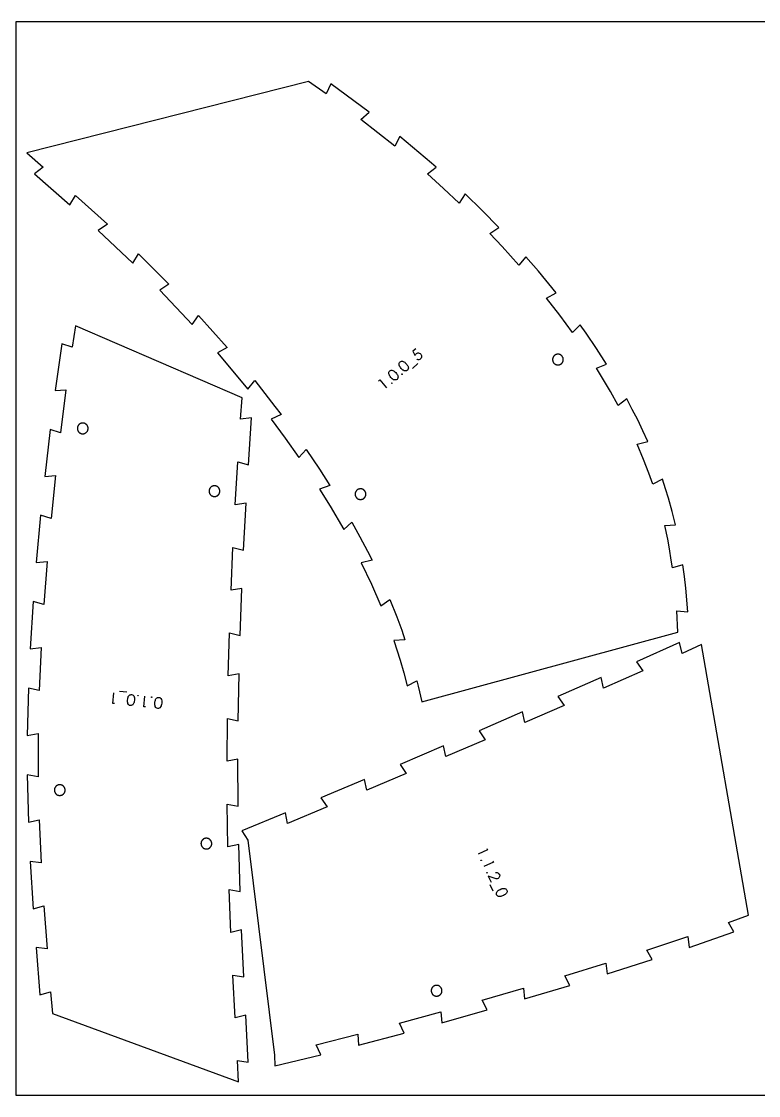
# Model space of a CAD drawing. Header units: millimetres. Extents: x 0 to 7990, y -6000 to -5000.
# Drawn here: x 2805 to 3491, y -6000 to -5000 of the extents above; entities that cross this region are included whole.
import ezdxf

# ---------------------------------------------------------------- set-up
doc = ezdxf.new("R2010")
doc.units = ezdxf.units.MM
doc.header["$MEASUREMENT"] = 0
for name, color, linetype, true_color in [('Default', 18, 'Continuous', 0x000000), ('nest$l_engrave_text', 5, 'Continuous', 0x0000ff), ('nest$l_inner_cut', 3, 'Continuous', 0x00ff00), ('nest$l_outer_cut', 1, 'Continuous', 0xff0000)]:
    doc.layers.add(name, color=color, linetype=linetype, true_color=true_color)

msp = doc.modelspace()

# ---------------------------------------------------------------- linework, layer by layer
at = {"layer": 'Default'}
msp.add_lwpolyline([(2800, -6000), (2800, -5000), (3500, -5000), (3500, -6000)], close=True, dxfattribs=at)
at = {"layer": 'nest$l_engrave_text'}
for points in [[(3171.8, -5304.7), (3169, -5307.1), (3171.1, -5310.8), (3171.5, -5310.3), (3172, -5309.6), (3172.7, -5309.1), (3173.2, -5308.8), (3173.9, -5308.6), (3174.5, -5308.6), (3175.2, -5308.7), (3176, -5309.1), (3176.5, -5309.6), (3176.9, -5310.3), (3177.2, -5311.1), (3177.3, -5311.9), (3177.2, -5312.7), (3176.9, -5313.4), (3176.3, -5314.2), (3175.7, -5314.6), (3174.8, -5314.9), (3174, -5314.9), (3173.4, -5314.7), (3173.1, -5314.6), (3173, -5314.5)], [(3168.8, -5323), (3173.9, -5318.5)], [(3137.3, -5334.8), (3138.4, -5333.8), (3144.8, -5341.2)], [(2891.4, -5635.1), (2890, -5634.9), (2891, -5625.2)], [(2902.9, -5624.4), (2896.2, -5623.7)], [(2920.3, -5638.1), (2918.9, -5638), (2919.9, -5628.2)], [(3238.1, -5769.9), (3238.7, -5771.2), (3229.8, -5775.3)], [(3243.5, -5781.5), (3244.1, -5782.8), (3235.2, -5786.9)], [(3246, -5792.5), (3246.5, -5792.5), (3247.2, -5792.4), (3247.7, -5792.5), (3248.3, -5792.7), (3249, -5793.2), (3249.7, -5794), (3249.9, -5794.5), (3250, -5795), (3250, -5795.6), (3249.8, -5796.2), (3249.3, -5797.2), (3248.9, -5797.6), (3248.5, -5797.9), (3247.5, -5798.1), (3247.2, -5798.2), (3247.1, -5798.2), (3246.6, -5798.1), (3239.4, -5795.9), (3241.9, -5801.2)], [(3240.7, -5803.4), (3243.6, -5809.5)]]:
    msp.add_lwpolyline(points, dxfattribs=at)
for points in [[(3162.6, -5325.4), (3161.9, -5325.4), (3161, -5325.2), (3160.1, -5324.7), (3160, -5324.6), (3159.8, -5324.5), (3159.6, -5324.2), (3159.2, -5324), (3158.4, -5323.1), (3157.6, -5322.1), (3157.3, -5321.7), (3157.1, -5321.4), (3157, -5321.1), (3156.9, -5321), (3156.5, -5319.9), (3156.4, -5319.4), (3156.4, -5319), (3156.5, -5318.2), (3156.8, -5317.6), (3157.3, -5317), (3157.9, -5316.6), (3158.7, -5316.3), (3159.4, -5316.3), (3160.2, -5316.5), (3160.8, -5316.8), (3161.6, -5317.3), (3162.1, -5317.8), (3162.9, -5318.6), (3163.5, -5319.3), (3164, -5320), (3164.5, -5320.7), (3164.7, -5321.2), (3164.9, -5321.9), (3165, -5322.6), (3164.9, -5323.3), (3164.8, -5323.8), (3164.5, -5324.4), (3164.1, -5324.8), (3163.4, -5325.2)], [(3153, -5333.8), (3152.2, -5333.8), (3151.3, -5333.5), (3150.4, -5333), (3150.3, -5333), (3150.2, -5332.8), (3149.9, -5332.6), (3149.6, -5332.3), (3148.7, -5331.4), (3148, -5330.5), (3147.7, -5330), (3147.5, -5329.7), (3147.4, -5329.5), (3147.3, -5329.4), (3146.9, -5328.2), (3146.8, -5327.7), (3146.8, -5327.4), (3146.9, -5326.6), (3147.2, -5325.9), (3147.6, -5325.4), (3148.3, -5324.9), (3149.1, -5324.7), (3149.7, -5324.7), (3150.6, -5324.9), (3151.2, -5325.2), (3151.9, -5325.7), (3152.5, -5326.2), (3153.2, -5326.9), (3153.9, -5327.7), (3154.4, -5328.3), (3154.8, -5329.1), (3155.1, -5329.6), (3155.3, -5330.3), (3155.4, -5331), (3155.3, -5331.7), (3155.2, -5332.2), (3154.9, -5332.8), (3154.5, -5333.2), (3153.8, -5333.6)], [(3159, -5328.2), (3159.2, -5328.2), (3159.3, -5328.3), (3159.4, -5328.4), (3159.3, -5328.6), (3159.2, -5328.6), (3159, -5328.6), (3158.9, -5328.4)], [(3149.4, -5336.6), (3149.5, -5336.5), (3149.7, -5336.6), (3149.8, -5336.8), (3149.7, -5337), (3149.5, -5337), (3149.4, -5336.9), (3149.3, -5336.8)], [(2908.9, -5627.3), (2909.4, -5627.9), (2909.9, -5628.7), (2910.1, -5629.7), (2910.1, -5629.8), (2910.1, -5630), (2910.1, -5630.3), (2910.1, -5630.8), (2910.1, -5632), (2909.9, -5633.2), (2909.8, -5633.7), (2909.7, -5634.1), (2909.6, -5634.3), (2909.6, -5634.4), (2909.3, -5635), (2909, -5635.5), (2908.7, -5635.9), (2908.5, -5636.2), (2907.8, -5636.7), (2907.1, -5636.9), (2906.4, -5636.9), (2905.6, -5636.8), (2904.9, -5636.4), (2904.5, -5635.9), (2904.1, -5635.1), (2903.9, -5634.5), (2903.7, -5633.6), (2903.7, -5632.8), (2903.7, -5631.8), (2903.8, -5630.8), (2904, -5630), (2904.2, -5629.2), (2904.4, -5628.6), (2904.8, -5628), (2905.3, -5627.5), (2905.8, -5627), (2906.3, -5626.8), (2906.9, -5626.6), (2907.5, -5626.6), (2908.2, -5626.8)], [(2913.4, -5628), (2913.3, -5627.9), (2913.2, -5627.8), (2913.3, -5627.6), (2913.5, -5627.5), (2913.6, -5627.6), (2913.7, -5627.8), (2913.6, -5628)], [(2926.1, -5629.3), (2926, -5629.3), (2925.9, -5629.1), (2926, -5628.9), (2926.2, -5628.9), (2926.3, -5629), (2926.4, -5629.1), (2926.3, -5629.3)], [(2934.3, -5630), (2934.8, -5630.5), (2935.3, -5631.3), (2935.5, -5632.4), (2935.5, -5632.5), (2935.5, -5632.7), (2935.5, -5633), (2935.5, -5633.4), (2935.5, -5634.7), (2935.3, -5635.9), (2935.2, -5636.4), (2935.1, -5636.7), (2935, -5637), (2935, -5637.1), (2934.4, -5638.2), (2934.1, -5638.6), (2933.9, -5638.9), (2933.2, -5639.4), (2932.5, -5639.6), (2931.8, -5639.6), (2931, -5639.4), (2930.3, -5639.1), (2929.9, -5638.6), (2929.4, -5637.8), (2929.3, -5637.2), (2929.1, -5636.3), (2929.1, -5635.5), (2929.1, -5634.5), (2929.2, -5633.5), (2929.4, -5632.7), (2929.6, -5631.8), (2929.8, -5631.3), (2930.1, -5630.7), (2930.7, -5630.1), (2931.2, -5629.7), (2931.7, -5629.5), (2932.3, -5629.3), (2932.8, -5629.3), (2933.6, -5629.5)], [(3232.9, -5781), (3233, -5781.2), (3232.8, -5781.3), (3232.7, -5781.3), (3232.5, -5781.2), (3232.5, -5781), (3232.7, -5780.9), (3232.8, -5780.8)], [(3238.3, -5792.5), (3238.4, -5792.7), (3238.2, -5792.8), (3238.1, -5792.9), (3237.9, -5792.7), (3237.9, -5792.6), (3238.1, -5792.4), (3238.2, -5792.4)], [(3246.9, -5811.5), (3247.2, -5810.8), (3247.6, -5810), (3248.4, -5809.3), (3248.5, -5809.2), (3248.6, -5809.1), (3248.9, -5808.9), (3249.3, -5808.7), (3250.4, -5808.1), (3251.5, -5807.6), (3252, -5807.5), (3252.4, -5807.4), (3252.6, -5807.3), (3252.7, -5807.3), (3254, -5807.2), (3254.5, -5807.3), (3254.8, -5807.3), (3255.6, -5807.7), (3256.1, -5808.1), (3256.5, -5808.7), (3256.8, -5809.5), (3256.8, -5810.3), (3256.6, -5810.9), (3256.2, -5811.7), (3255.7, -5812.2), (3255, -5812.8), (3254.4, -5813.2), (3253.5, -5813.7), (3252.6, -5814.1), (3251.8, -5814.4), (3251, -5814.6), (3250.4, -5814.7), (3249.7, -5814.8), (3249, -5814.6), (3248.3, -5814.4), (3247.9, -5814.1), (3247.4, -5813.6), (3247.1, -5813.1), (3246.9, -5812.4)]]:
    msp.add_lwpolyline(points, close=True, dxfattribs=at)
at = {"layer": 'nest$l_inner_cut'}
for points in [[(3308, -5311.5), (3307.8, -5311.4), (3307.7, -5311.3), (3307.6, -5311.1), (3307.5, -5311), (3307.3, -5310.9), (3307.2, -5310.8), (3307.1, -5310.7), (3306.9, -5310.6), (3306.8, -5310.5), (3306.6, -5310.4), (3306.5, -5310.3), (3306.3, -5310.3), (3306.1, -5310.2), (3306, -5310.1), (3305.8, -5310.1), (3305.7, -5310), (3305.5, -5310), (3305.3, -5309.9), (3305.1, -5309.9), (3305, -5309.9), (3304.8, -5309.8), (3304.6, -5309.8), (3304.5, -5309.8), (3304.3, -5309.8), (3304.1, -5309.8), (3303.9, -5309.8), (3303.8, -5309.8), (3303.6, -5309.8), (3303.4, -5309.8), (3303.3, -5309.9), (3303.1, -5309.9), (3302.9, -5310), (3302.7, -5310), (3302.6, -5310.1), (3302.4, -5310.1), (3302.3, -5310.2), (3302.1, -5310.2), (3301.9, -5310.3), (3301.8, -5310.4), (3301.6, -5310.5), (3301.5, -5310.6), (3301.3, -5310.7), (3301.2, -5310.8), (3301.1, -5310.9), (3300.9, -5311), (3300.8, -5311.1), (3300.7, -5311.2), (3300.6, -5311.3), (3300.4, -5311.5), (3300.3, -5311.6), (3300.2, -5311.7), (3300.1, -5311.9), (3300, -5312), (3299.9, -5312.2), (3299.8, -5312.3), (3299.7, -5312.5), (3299.7, -5312.6), (3299.6, -5312.8), (3299.5, -5312.9), (3299.5, -5313.1), (3299.4, -5313.3), (3299.4, -5313.4), (3299.3, -5313.6), (3299.3, -5313.8), (3299.2, -5313.9), (3299.2, -5314.1), (3299.2, -5314.3), (3299.2, -5314.5), (3299.2, -5314.6), (3299.2, -5314.8), (3299.2, -5315), (3299.2, -5315.2), (3299.2, -5315.3), (3299.2, -5315.5), (3299.3, -5315.7), (3299.3, -5315.8), (3299.3, -5316), (3299.4, -5316.2), (3299.4, -5316.3), (3299.5, -5316.5), (3299.5, -5316.7), (3299.6, -5316.8), (3299.7, -5317), (3299.8, -5317.1), (3299.8, -5317.3), (3299.9, -5317.4), (3300, -5317.6), (3300.1, -5317.7), (3300.2, -5317.9), (3300.3, -5318), (3300.5, -5318.1), (3300.6, -5318.3), (3300.7, -5318.4), (3300.8, -5318.5), (3301, -5318.6), (3301.1, -5318.7), (3301.2, -5318.8), (3301.4, -5318.9), (3301.5, -5319), (3301.7, -5319.1), (3301.8, -5319.2), (3302, -5319.3), (3302.1, -5319.4), (3302.3, -5319.4), (3302.5, -5319.5), (3302.6, -5319.5), (3302.8, -5319.6), (3303, -5319.6), (3303.1, -5319.7), (3303.3, -5319.7), (3303.5, -5319.7), (3303.6, -5319.8), (3303.8, -5319.8), (3304, -5319.8), (3304.2, -5319.8), (3304.3, -5319.8), (3304.5, -5319.8), (3304.7, -5319.8), (3304.8, -5319.7), (3305, -5319.7), (3305.2, -5319.7), (3305.4, -5319.6), (3305.5, -5319.6), (3305.7, -5319.6), (3305.9, -5319.5), (3306, -5319.4), (3306.2, -5319.4), (3306.3, -5319.3), (3306.5, -5319.2), (3306.6, -5319.1), (3306.8, -5319.1), (3306.9, -5319), (3307.1, -5318.9), (3307.2, -5318.8), (3307.4, -5318.6), (3307.5, -5318.5), (3307.6, -5318.4), (3307.7, -5318.3), (3307.9, -5318.2), (3308, -5318), (3308.1, -5317.9), (3308.2, -5317.8), (3308.3, -5317.6), (3308.4, -5317.5), (3308.5, -5317.3), (3308.6, -5317.2), (3308.6, -5317), (3308.7, -5316.9), (3308.8, -5316.7), (3308.9, -5316.6), (3308.9, -5316.4), (3309, -5316.2), (3309, -5316.1), (3309.1, -5315.9), (3309.1, -5315.7), (3309.1, -5315.5), (3309.1, -5315.4), (3309.2, -5315.2), (3309.2, -5315), (3309.2, -5314.9), (3309.2, -5314.7), (3309.2, -5314.5), (3309.2, -5314.3), (3309.1, -5314.2), (3309.1, -5314), (3309.1, -5313.8), (3309, -5313.7), (3309, -5313.5), (3309, -5313.3), (3308.9, -5313.2), (3308.8, -5313), (3308.8, -5312.8), (3308.7, -5312.7), (3308.6, -5312.5), (3308.5, -5312.4), (3308.5, -5312.2), (3308.4, -5312.1), (3308.3, -5311.9), (3308.2, -5311.8), (3308.1, -5311.6)], [(2857, -5378.3), (2857, -5378.5), (2857, -5378.7), (2857, -5378.9), (2857, -5379), (2857, -5379.2), (2857, -5379.4), (2857, -5379.6), (2857, -5379.7), (2857.1, -5379.9), (2857.1, -5380.1), (2857.2, -5380.2), (2857.2, -5380.4), (2857.3, -5380.6), (2857.3, -5380.7), (2857.4, -5380.9), (2857.5, -5381), (2857.5, -5381.2), (2857.6, -5381.4), (2857.7, -5381.5), (2857.8, -5381.7), (2857.9, -5381.8), (2858, -5381.9), (2858.1, -5382.1), (2858.2, -5382.2), (2858.3, -5382.3), (2858.5, -5382.5), (2858.6, -5382.6), (2858.7, -5382.7), (2858.9, -5382.8), (2859, -5382.9), (2859.1, -5383), (2859.3, -5383.1), (2859.4, -5383.2), (2859.6, -5383.3), (2859.7, -5383.4), (2859.9, -5383.4), (2860.1, -5383.5), (2860.2, -5383.6), (2860.4, -5383.6), (2860.5, -5383.7), (2860.7, -5383.7), (2860.9, -5383.8), (2861.1, -5383.8), (2861.2, -5383.8), (2861.4, -5383.8), (2861.6, -5383.9), (2861.7, -5383.9), (2861.9, -5383.9), (2862.1, -5383.9), (2862.3, -5383.9), (2862.4, -5383.8), (2862.6, -5383.8), (2862.8, -5383.8), (2863, -5383.8), (2863.1, -5383.7), (2863.3, -5383.7), (2863.5, -5383.6), (2863.6, -5383.6), (2863.8, -5383.5), (2863.9, -5383.5), (2864.1, -5383.4), (2864.3, -5383.3), (2864.4, -5383.2), (2864.6, -5383.1), (2864.7, -5383.1), (2864.8, -5383), (2865, -5382.9), (2865.1, -5382.7), (2865.3, -5382.6), (2865.4, -5382.5), (2865.5, -5382.4), (2865.6, -5382.3), (2865.7, -5382.1), (2865.9, -5382), (2866, -5381.9), (2866.1, -5381.7), (2866.2, -5381.6), (2866.3, -5381.4), (2866.3, -5381.3), (2866.4, -5381.1), (2866.5, -5381), (2866.6, -5380.8), (2866.6, -5380.7), (2866.7, -5380.5), (2866.7, -5380.3), (2866.8, -5380.2), (2866.8, -5380), (2866.9, -5379.8), (2866.9, -5379.7), (2866.9, -5379.5), (2866.9, -5379.3), (2867, -5379.1), (2867, -5379), (2867, -5378.8), (2867, -5378.6), (2866.9, -5378.4), (2866.9, -5378.3), (2866.9, -5378.1), (2866.9, -5377.9), (2866.8, -5377.8), (2866.8, -5377.6), (2866.7, -5377.4), (2866.7, -5377.3), (2866.6, -5377.1), (2866.6, -5376.9), (2866.5, -5376.8), (2866.4, -5376.6), (2866.3, -5376.5), (2866.3, -5376.3), (2866.2, -5376.2), (2866.1, -5376), (2866, -5375.9), (2865.9, -5375.7), (2865.8, -5375.6), (2865.6, -5375.5), (2865.5, -5375.4), (2865.4, -5375.2), (2865.3, -5375.1), (2865.1, -5375), (2865, -5374.9), (2864.9, -5374.8), (2864.7, -5374.7), (2864.6, -5374.6), (2864.4, -5374.5), (2864.3, -5374.4), (2864.1, -5374.4), (2863.9, -5374.3), (2863.8, -5374.2), (2863.6, -5374.2), (2863.5, -5374.1), (2863.3, -5374.1), (2863.1, -5374), (2863, -5374), (2862.8, -5373.9), (2862.6, -5373.9), (2862.4, -5373.9), (2862.3, -5373.9), (2862.1, -5373.9), (2861.9, -5373.9), (2861.7, -5373.9), (2861.6, -5373.9), (2861.4, -5373.9), (2861.2, -5373.9), (2861.1, -5374), (2860.9, -5374), (2860.7, -5374), (2860.6, -5374.1), (2860.4, -5374.1), (2860.2, -5374.2), (2860.1, -5374.2), (2859.9, -5374.3), (2859.7, -5374.4), (2859.6, -5374.5), (2859.4, -5374.6), (2859.3, -5374.6), (2859.1, -5374.7), (2859, -5374.8), (2858.9, -5374.9), (2858.7, -5375.1), (2858.6, -5375.2), (2858.5, -5375.3), (2858.4, -5375.4), (2858.2, -5375.5), (2858.1, -5375.7), (2858, -5375.8), (2857.9, -5375.9), (2857.8, -5376.1), (2857.7, -5376.2), (2857.6, -5376.4), (2857.5, -5376.5), (2857.5, -5376.7), (2857.4, -5376.8), (2857.3, -5377), (2857.3, -5377.2), (2857.2, -5377.3), (2857.2, -5377.5), (2857.1, -5377.7), (2857.1, -5377.8), (2857, -5378), (2857, -5378.2)], [(2979.6, -5436.8), (2979.6, -5436.9), (2979.6, -5437.1), (2979.6, -5437.3), (2979.6, -5437.5), (2979.6, -5437.6), (2979.6, -5437.8), (2979.6, -5438), (2979.6, -5438.2), (2979.7, -5438.3), (2979.7, -5438.5), (2979.7, -5438.7), (2979.8, -5438.8), (2979.8, -5439), (2979.9, -5439.2), (2980, -5439.3), (2980.1, -5439.5), (2980.1, -5439.6), (2980.2, -5439.8), (2980.3, -5439.9), (2980.4, -5440.1), (2980.5, -5440.2), (2980.6, -5440.4), (2980.7, -5440.5), (2980.8, -5440.6), (2980.9, -5440.7), (2981.1, -5440.9), (2981.2, -5441), (2981.3, -5441.1), (2981.5, -5441.2), (2981.6, -5441.3), (2981.7, -5441.4), (2981.9, -5441.5), (2982, -5441.6), (2982.2, -5441.7), (2982.3, -5441.8), (2982.5, -5441.8), (2982.6, -5441.9), (2982.8, -5442), (2983, -5442), (2983.1, -5442.1), (2983.3, -5442.1), (2983.5, -5442.2), (2983.6, -5442.2), (2983.8, -5442.2), (2984, -5442.3), (2984.2, -5442.3), (2984.3, -5442.3), (2984.5, -5442.3), (2984.7, -5442.3), (2984.9, -5442.3), (2985, -5442.3), (2985.2, -5442.3), (2985.4, -5442.2), (2985.5, -5442.2), (2985.7, -5442.2), (2985.9, -5442.1), (2986, -5442.1), (2986.2, -5442), (2986.4, -5442), (2986.5, -5441.9), (2986.7, -5441.8), (2986.8, -5441.7), (2987, -5441.7), (2987.1, -5441.6), (2987.3, -5441.5), (2987.4, -5441.4), (2987.6, -5441.3), (2987.7, -5441.2), (2987.8, -5441.1), (2988, -5440.9), (2988.1, -5440.8), (2988.2, -5440.7), (2988.3, -5440.6), (2988.4, -5440.4), (2988.6, -5440.3), (2988.7, -5440.1), (2988.8, -5440), (2988.8, -5439.9), (2988.9, -5439.7), (2989, -5439.6), (2989.1, -5439.4), (2989.2, -5439.2), (2989.2, -5439.1), (2989.3, -5438.9), (2989.3, -5438.8), (2989.4, -5438.6), (2989.4, -5438.4), (2989.5, -5438.2), (2989.5, -5438.1), (2989.5, -5437.9), (2989.5, -5437.7), (2989.5, -5437.6), (2989.6, -5437.4), (2989.6, -5437.2), (2989.5, -5437), (2989.5, -5436.9), (2989.5, -5436.7), (2989.5, -5436.5), (2989.5, -5436.3), (2989.4, -5436.2), (2989.4, -5436), (2989.3, -5435.8), (2989.3, -5435.7), (2989.2, -5435.5), (2989.2, -5435.4), (2989.1, -5435.2), (2989, -5435), (2988.9, -5434.9), (2988.8, -5434.7), (2988.8, -5434.6), (2988.7, -5434.4), (2988.6, -5434.3), (2988.5, -5434.2), (2988.3, -5434), (2988.2, -5433.9), (2988.1, -5433.8), (2988, -5433.7), (2987.9, -5433.5), (2987.7, -5433.4), (2987.6, -5433.3), (2987.4, -5433.2), (2987.3, -5433.1), (2987.2, -5433), (2987, -5432.9), (2986.9, -5432.9), (2986.7, -5432.8), (2986.5, -5432.7), (2986.4, -5432.6), (2986.2, -5432.6), (2986.1, -5432.5), (2985.9, -5432.5), (2985.7, -5432.4), (2985.5, -5432.4), (2985.4, -5432.4), (2985.2, -5432.3), (2985, -5432.3), (2984.9, -5432.3), (2984.7, -5432.3), (2984.5, -5432.3), (2984.3, -5432.3), (2984.2, -5432.3), (2984, -5432.3), (2983.8, -5432.3), (2983.6, -5432.4), (2983.5, -5432.4), (2983.3, -5432.5), (2983.1, -5432.5), (2983, -5432.5), (2982.8, -5432.6), (2982.7, -5432.7), (2982.5, -5432.7), (2982.3, -5432.8), (2982.2, -5432.9), (2982, -5433), (2981.9, -5433.1), (2981.7, -5433.2), (2981.6, -5433.3), (2981.5, -5433.4), (2981.3, -5433.5), (2981.2, -5433.6), (2981.1, -5433.7), (2980.9, -5433.8), (2980.8, -5434), (2980.7, -5434.1), (2980.6, -5434.2), (2980.5, -5434.4), (2980.4, -5434.5), (2980.3, -5434.7), (2980.2, -5434.8), (2980.1, -5435), (2980.1, -5435.1), (2980, -5435.3), (2979.9, -5435.4), (2979.9, -5435.6), (2979.8, -5435.8), (2979.7, -5435.9), (2979.7, -5436.1), (2979.7, -5436.3), (2979.6, -5436.4), (2979.6, -5436.6)], [(3124.2, -5436.8), (3124.1, -5436.7), (3124, -5436.6), (3123.9, -5436.4), (3123.7, -5436.3), (3123.6, -5436.2), (3123.5, -5436.1), (3123.3, -5436), (3123.2, -5435.9), (3123, -5435.8), (3122.9, -5435.7), (3122.7, -5435.6), (3122.6, -5435.6), (3122.4, -5435.5), (3122.3, -5435.4), (3122.1, -5435.4), (3121.9, -5435.3), (3121.8, -5435.3), (3121.6, -5435.2), (3121.4, -5435.2), (3121.3, -5435.2), (3121.1, -5435.1), (3120.9, -5435.1), (3120.7, -5435.1), (3120.6, -5435.1), (3120.4, -5435.1), (3120.2, -5435.1), (3120.1, -5435.1), (3119.9, -5435.1), (3119.7, -5435.1), (3119.5, -5435.2), (3119.4, -5435.2), (3119.2, -5435.3), (3119, -5435.3), (3118.9, -5435.4), (3118.7, -5435.4), (3118.5, -5435.5), (3118.4, -5435.5), (3118.2, -5435.6), (3118.1, -5435.7), (3117.9, -5435.8), (3117.8, -5435.9), (3117.6, -5436), (3117.5, -5436.1), (3117.3, -5436.2), (3117.2, -5436.3), (3117.1, -5436.4), (3117, -5436.5), (3116.8, -5436.6), (3116.7, -5436.8), (3116.6, -5436.9), (3116.5, -5437), (3116.4, -5437.2), (3116.3, -5437.3), (3116.2, -5437.5), (3116.1, -5437.6), (3116, -5437.8), (3116, -5437.9), (3115.9, -5438.1), (3115.8, -5438.2), (3115.8, -5438.4), (3115.7, -5438.6), (3115.6, -5438.7), (3115.6, -5438.9), (3115.6, -5439.1), (3115.5, -5439.2), (3115.5, -5439.4), (3115.5, -5439.6), (3115.5, -5439.8), (3115.5, -5439.9), (3115.5, -5440.1), (3115.5, -5440.3), (3115.5, -5440.5), (3115.5, -5440.6), (3115.5, -5440.8), (3115.5, -5441), (3115.6, -5441.1), (3115.6, -5441.3), (3115.7, -5441.5), (3115.7, -5441.6), (3115.8, -5441.8), (3115.8, -5442), (3115.9, -5442.1), (3116, -5442.3), (3116, -5442.4), (3116.1, -5442.6), (3116.2, -5442.7), (3116.3, -5442.9), (3116.4, -5443), (3116.5, -5443.2), (3116.6, -5443.3), (3116.7, -5443.4), (3116.9, -5443.6), (3117, -5443.7), (3117.1, -5443.8), (3117.2, -5443.9), (3117.4, -5444), (3117.5, -5444.1), (3117.7, -5444.2), (3117.8, -5444.3), (3118, -5444.4), (3118.1, -5444.5), (3118.3, -5444.6), (3118.4, -5444.7), (3118.6, -5444.7), (3118.7, -5444.8), (3118.9, -5444.8), (3119.1, -5444.9), (3119.2, -5444.9), (3119.4, -5445), (3119.6, -5445), (3119.7, -5445), (3119.9, -5445.1), (3120.1, -5445.1), (3120.3, -5445.1), (3120.4, -5445.1), (3120.6, -5445.1), (3120.8, -5445.1), (3121, -5445.1), (3121.1, -5445), (3121.3, -5445), (3121.5, -5445), (3121.6, -5444.9), (3121.8, -5444.9), (3122, -5444.9), (3122.1, -5444.8), (3122.3, -5444.7), (3122.5, -5444.7), (3122.6, -5444.6), (3122.8, -5444.5), (3122.9, -5444.4), (3123.1, -5444.3), (3123.2, -5444.3), (3123.4, -5444.2), (3123.5, -5444.1), (3123.6, -5443.9), (3123.8, -5443.8), (3123.9, -5443.7), (3124, -5443.6), (3124.1, -5443.5), (3124.3, -5443.3), (3124.4, -5443.2), (3124.5, -5443.1), (3124.6, -5442.9), (3124.7, -5442.8), (3124.8, -5442.6), (3124.9, -5442.5), (3124.9, -5442.3), (3125, -5442.2), (3125.1, -5442), (3125.1, -5441.9), (3125.2, -5441.7), (3125.3, -5441.5), (3125.3, -5441.4), (3125.3, -5441.2), (3125.4, -5441), (3125.4, -5440.8), (3125.4, -5440.7), (3125.4, -5440.5), (3125.5, -5440.3), (3125.5, -5440.2), (3125.5, -5440), (3125.5, -5439.8), (3125.4, -5439.6), (3125.4, -5439.5), (3125.4, -5439.3), (3125.4, -5439.1), (3125.3, -5439), (3125.3, -5438.8), (3125.2, -5438.6), (3125.2, -5438.5), (3125.1, -5438.3), (3125.1, -5438.1), (3125, -5438), (3124.9, -5437.8), (3124.8, -5437.7), (3124.7, -5437.5), (3124.7, -5437.4), (3124.6, -5437.2), (3124.5, -5437.1), (3124.3, -5436.9)], [(2835.6, -5715.1), (2835.6, -5715.3), (2835.6, -5715.5), (2835.6, -5715.6), (2835.6, -5715.8), (2835.6, -5716), (2835.6, -5716.2), (2835.7, -5716.3), (2835.7, -5716.5), (2835.7, -5716.7), (2835.8, -5716.8), (2835.8, -5717), (2835.8, -5717.2), (2835.9, -5717.3), (2836, -5717.5), (2836, -5717.7), (2836.1, -5717.8), (2836.2, -5718), (2836.3, -5718.1), (2836.4, -5718.3), (2836.4, -5718.4), (2836.5, -5718.6), (2836.7, -5718.7), (2836.8, -5718.8), (2836.9, -5719), (2837, -5719.1), (2837.1, -5719.2), (2837.2, -5719.3), (2837.4, -5719.5), (2837.5, -5719.6), (2837.6, -5719.7), (2837.8, -5719.8), (2837.9, -5719.9), (2838.1, -5720), (2838.2, -5720), (2838.4, -5720.1), (2838.5, -5720.2), (2838.7, -5720.3), (2838.9, -5720.3), (2839, -5720.4), (2839.2, -5720.4), (2839.4, -5720.5), (2839.5, -5720.5), (2839.7, -5720.6), (2839.9, -5720.6), (2840, -5720.6), (2840.2, -5720.6), (2840.4, -5720.6), (2840.6, -5720.6), (2840.7, -5720.6), (2840.9, -5720.6), (2841.1, -5720.6), (2841.3, -5720.6), (2841.4, -5720.6), (2841.6, -5720.5), (2841.8, -5720.5), (2841.9, -5720.5), (2842.1, -5720.4), (2842.3, -5720.4), (2842.4, -5720.3), (2842.6, -5720.2), (2842.7, -5720.2), (2842.9, -5720.1), (2843.1, -5720), (2843.2, -5719.9), (2843.3, -5719.8), (2843.5, -5719.7), (2843.6, -5719.6), (2843.8, -5719.5), (2843.9, -5719.4), (2844, -5719.3), (2844.2, -5719.2), (2844.3, -5719), (2844.4, -5718.9), (2844.5, -5718.8), (2844.6, -5718.6), (2844.7, -5718.5), (2844.8, -5718.4), (2844.9, -5718.2), (2845, -5718.1), (2845.1, -5717.9), (2845.1, -5717.8), (2845.2, -5717.6), (2845.3, -5717.4), (2845.3, -5717.3), (2845.4, -5717.1), (2845.4, -5716.9), (2845.5, -5716.8), (2845.5, -5716.6), (2845.5, -5716.4), (2845.6, -5716.3), (2845.6, -5716.1), (2845.6, -5715.9), (2845.6, -5715.7), (2845.6, -5715.6), (2845.6, -5715.4), (2845.6, -5715.2), (2845.6, -5715), (2845.5, -5714.9), (2845.5, -5714.7), (2845.5, -5714.5), (2845.4, -5714.4), (2845.4, -5714.2), (2845.3, -5714), (2845.3, -5713.9), (2845.2, -5713.7), (2845.1, -5713.5), (2845.1, -5713.4), (2845, -5713.2), (2844.9, -5713.1), (2844.8, -5712.9), (2844.7, -5712.8), (2844.6, -5712.7), (2844.5, -5712.5), (2844.4, -5712.4), (2844.3, -5712.3), (2844.2, -5712.1), (2844, -5712), (2843.9, -5711.9), (2843.8, -5711.8), (2843.6, -5711.7), (2843.5, -5711.6), (2843.4, -5711.5), (2843.2, -5711.4), (2843.1, -5711.3), (2842.9, -5711.2), (2842.7, -5711.1), (2842.6, -5711.1), (2842.4, -5711), (2842.3, -5710.9), (2842.1, -5710.9), (2841.9, -5710.8), (2841.8, -5710.8), (2841.6, -5710.7), (2841.4, -5710.7), (2841.3, -5710.7), (2841.1, -5710.7), (2840.9, -5710.7), (2840.7, -5710.6), (2840.6, -5710.6), (2840.4, -5710.7), (2840.2, -5710.7), (2840, -5710.7), (2839.9, -5710.7), (2839.7, -5710.7), (2839.5, -5710.8), (2839.4, -5710.8), (2839.2, -5710.8), (2839, -5710.9), (2838.9, -5711), (2838.7, -5711), (2838.5, -5711.1), (2838.4, -5711.2), (2838.2, -5711.2), (2838.1, -5711.3), (2837.9, -5711.4), (2837.8, -5711.5), (2837.6, -5711.6), (2837.5, -5711.7), (2837.4, -5711.8), (2837.2, -5711.9), (2837.1, -5712.1), (2837, -5712.2), (2836.9, -5712.3), (2836.8, -5712.4), (2836.7, -5712.6), (2836.6, -5712.7), (2836.5, -5712.9), (2836.4, -5713), (2836.3, -5713.2), (2836.2, -5713.3), (2836.1, -5713.5), (2836, -5713.6), (2836, -5713.8), (2835.9, -5713.9), (2835.8, -5714.1), (2835.8, -5714.3), (2835.8, -5714.4), (2835.7, -5714.6), (2835.7, -5714.8), (2835.7, -5715)], [(2972.1, -5764.9), (2972.1, -5765.1), (2972, -5765.3), (2972, -5765.4), (2972, -5765.6), (2972.1, -5765.8), (2972.1, -5766), (2972.1, -5766.1), (2972.1, -5766.3), (2972.1, -5766.5), (2972.2, -5766.7), (2972.2, -5766.8), (2972.3, -5767), (2972.3, -5767.2), (2972.4, -5767.3), (2972.5, -5767.5), (2972.5, -5767.6), (2972.6, -5767.8), (2972.7, -5767.9), (2972.8, -5768.1), (2972.9, -5768.2), (2973, -5768.4), (2973.1, -5768.5), (2973.2, -5768.6), (2973.3, -5768.8), (2973.4, -5768.9), (2973.6, -5769), (2973.7, -5769.2), (2973.8, -5769.3), (2973.9, -5769.4), (2974.1, -5769.5), (2974.2, -5769.6), (2974.4, -5769.7), (2974.5, -5769.8), (2974.7, -5769.9), (2974.8, -5769.9), (2975, -5770), (2975.1, -5770.1), (2975.3, -5770.1), (2975.5, -5770.2), (2975.6, -5770.2), (2975.8, -5770.3), (2976, -5770.3), (2976.1, -5770.4), (2976.3, -5770.4), (2976.5, -5770.4), (2976.6, -5770.4), (2976.8, -5770.4), (2977, -5770.5), (2977.2, -5770.5), (2977.3, -5770.4), (2977.5, -5770.4), (2977.7, -5770.4), (2977.9, -5770.4), (2978, -5770.4), (2978.2, -5770.3), (2978.4, -5770.3), (2978.5, -5770.2), (2978.7, -5770.2), (2978.9, -5770.1), (2979, -5770), (2979.2, -5770), (2979.3, -5769.9), (2979.5, -5769.8), (2979.6, -5769.7), (2979.8, -5769.6), (2979.9, -5769.5), (2980.1, -5769.4), (2980.2, -5769.3), (2980.3, -5769.2), (2980.5, -5769.1), (2980.6, -5769), (2980.7, -5768.8), (2980.8, -5768.7), (2980.9, -5768.6), (2981, -5768.4), (2981.1, -5768.3), (2981.2, -5768.2), (2981.3, -5768), (2981.4, -5767.9), (2981.5, -5767.7), (2981.6, -5767.6), (2981.6, -5767.4), (2981.7, -5767.2), (2981.8, -5767.1), (2981.8, -5766.9), (2981.9, -5766.7), (2981.9, -5766.6), (2982, -5766.4), (2982, -5766.2), (2982, -5766.1), (2982, -5765.9), (2982, -5765.7), (2982, -5765.5), (2982, -5765.4), (2982, -5765.2), (2982, -5765), (2982, -5764.8), (2982, -5764.7), (2982, -5764.5), (2981.9, -5764.3), (2981.9, -5764.2), (2981.8, -5764), (2981.8, -5763.8), (2981.7, -5763.7), (2981.6, -5763.5), (2981.6, -5763.4), (2981.5, -5763.2), (2981.4, -5763), (2981.3, -5762.9), (2981.2, -5762.7), (2981.1, -5762.6), (2981, -5762.5), (2980.9, -5762.3), (2980.8, -5762.2), (2980.7, -5762.1), (2980.6, -5761.9), (2980.5, -5761.8), (2980.3, -5761.7), (2980.2, -5761.6), (2980.1, -5761.5), (2979.9, -5761.4), (2979.8, -5761.3), (2979.6, -5761.2), (2979.5, -5761.1), (2979.3, -5761), (2979.2, -5760.9), (2979, -5760.9), (2978.9, -5760.8), (2978.7, -5760.7), (2978.5, -5760.7), (2978.4, -5760.6), (2978.2, -5760.6), (2978, -5760.6), (2977.9, -5760.5), (2977.7, -5760.5), (2977.5, -5760.5), (2977.3, -5760.5), (2977.2, -5760.5), (2977, -5760.5), (2976.8, -5760.5), (2976.7, -5760.5), (2976.5, -5760.5), (2976.3, -5760.5), (2976.1, -5760.5), (2976, -5760.6), (2975.8, -5760.6), (2975.6, -5760.7), (2975.5, -5760.7), (2975.3, -5760.8), (2975.1, -5760.8), (2975, -5760.9), (2974.8, -5761), (2974.7, -5761.1), (2974.5, -5761.1), (2974.4, -5761.2), (2974.2, -5761.3), (2974.1, -5761.4), (2973.9, -5761.5), (2973.8, -5761.6), (2973.7, -5761.8), (2973.6, -5761.9), (2973.4, -5762), (2973.3, -5762.1), (2973.2, -5762.3), (2973.1, -5762.4), (2973, -5762.5), (2972.9, -5762.7), (2972.8, -5762.8), (2972.7, -5763), (2972.6, -5763.1), (2972.5, -5763.3), (2972.5, -5763.4), (2972.4, -5763.6), (2972.3, -5763.7), (2972.3, -5763.9), (2972.2, -5764.1), (2972.2, -5764.2), (2972.2, -5764.4), (2972.1, -5764.6), (2972.1, -5764.8)], [(3193.4, -5907), (3193.5, -5906.9), (3193.7, -5906.8), (3193.8, -5906.7), (3194, -5906.6), (3194.1, -5906.6), (3194.2, -5906.5), (3194.4, -5906.3), (3194.5, -5906.2), (3194.6, -5906.1), (3194.8, -5906), (3194.9, -5905.9), (3195, -5905.7), (3195.1, -5905.6), (3195.2, -5905.5), (3195.3, -5905.3), (3195.4, -5905.2), (3195.5, -5905), (3195.6, -5904.9), (3195.7, -5904.7), (3195.8, -5904.6), (3195.8, -5904.4), (3195.9, -5904.3), (3196, -5904.1), (3196, -5903.9), (3196.1, -5903.8), (3196.1, -5903.6), (3196.1, -5903.4), (3196.2, -5903.3), (3196.2, -5903.1), (3196.2, -5902.9), (3196.2, -5902.7), (3196.2, -5902.6), (3196.2, -5902.4), (3196.2, -5902.2), (3196.2, -5902.1), (3196.2, -5901.9), (3196.2, -5901.7), (3196.2, -5901.5), (3196.1, -5901.4), (3196.1, -5901.2), (3196, -5901), (3196, -5900.9), (3195.9, -5900.7), (3195.9, -5900.5), (3195.8, -5900.4), (3195.7, -5900.2), (3195.6, -5900.1), (3195.6, -5899.9), (3195.5, -5899.8), (3195.4, -5899.6), (3195.3, -5899.5), (3195.2, -5899.3), (3195, -5899.2), (3194.9, -5899.1), (3194.8, -5899), (3194.7, -5898.8), (3194.6, -5898.7), (3194.4, -5898.6), (3194.3, -5898.5), (3194.2, -5898.4), (3194, -5898.3), (3193.9, -5898.2), (3193.7, -5898.1), (3193.6, -5898), (3193.4, -5897.9), (3193.3, -5897.9), (3193.1, -5897.8), (3192.9, -5897.7), (3192.8, -5897.7), (3192.6, -5897.6), (3192.4, -5897.6), (3192.3, -5897.6), (3192.1, -5897.5), (3191.9, -5897.5), (3191.7, -5897.5), (3191.6, -5897.5), (3191.4, -5897.5), (3191.2, -5897.5), (3191.1, -5897.5), (3190.9, -5897.5), (3190.7, -5897.5), (3190.5, -5897.5), (3190.4, -5897.5), (3190.2, -5897.6), (3190, -5897.6), (3189.9, -5897.6), (3189.7, -5897.7), (3189.5, -5897.8), (3189.4, -5897.8), (3189.2, -5897.9), (3189.1, -5898), (3188.9, -5898), (3188.7, -5898.1), (3188.6, -5898.2), (3188.4, -5898.3), (3188.3, -5898.4), (3188.2, -5898.5), (3188, -5898.6), (3187.9, -5898.7), (3187.8, -5898.9), (3187.7, -5899), (3187.5, -5899.1), (3187.4, -5899.2), (3187.3, -5899.4), (3187.2, -5899.5), (3187.1, -5899.6), (3187, -5899.8), (3186.9, -5899.9), (3186.8, -5900.1), (3186.8, -5900.2), (3186.7, -5900.4), (3186.6, -5900.6), (3186.6, -5900.7), (3186.5, -5900.9), (3186.4, -5901.1), (3186.4, -5901.2), (3186.4, -5901.4), (3186.3, -5901.6), (3186.3, -5901.7), (3186.3, -5901.9), (3186.3, -5902.1), (3186.2, -5902.2), (3186.2, -5902.4), (3186.2, -5902.6), (3186.3, -5902.8), (3186.3, -5902.9), (3186.3, -5903.1), (3186.3, -5903.3), (3186.3, -5903.5), (3186.4, -5903.6), (3186.4, -5903.8), (3186.5, -5904), (3186.5, -5904.1), (3186.6, -5904.3), (3186.7, -5904.4), (3186.7, -5904.6), (3186.8, -5904.8), (3186.9, -5904.9), (3187, -5905.1), (3187.1, -5905.2), (3187.2, -5905.4), (3187.3, -5905.5), (3187.4, -5905.6), (3187.5, -5905.8), (3187.6, -5905.9), (3187.7, -5906), (3187.9, -5906.1), (3188, -5906.2), (3188.1, -5906.4), (3188.3, -5906.5), (3188.4, -5906.6), (3188.5, -5906.7), (3188.7, -5906.8), (3188.8, -5906.8), (3189, -5906.9), (3189.2, -5907), (3189.3, -5907.1), (3189.5, -5907.1), (3189.6, -5907.2), (3189.8, -5907.2), (3190, -5907.3), (3190.1, -5907.3), (3190.3, -5907.4), (3190.5, -5907.4), (3190.6, -5907.4), (3190.8, -5907.4), (3191, -5907.4), (3191.2, -5907.5), (3191.3, -5907.5), (3191.5, -5907.4), (3191.7, -5907.4), (3191.9, -5907.4), (3192, -5907.4), (3192.2, -5907.4), (3192.4, -5907.3), (3192.5, -5907.3), (3192.7, -5907.2), (3192.9, -5907.2), (3193, -5907.1), (3193.2, -5907.1)]]:
    msp.add_lwpolyline(points, close=True, dxfattribs=at)
at = {"layer": 'nest$l_outer_cut'}
for points in [[(3415.9, -5568.7), (3414.8, -5548.7), (3424.9, -5549.6), (3423.1, -5527.7), (3421.9, -5516.7), (3420.5, -5505.8), (3410.8, -5508.8), (3410, -5503.4), (3407.7, -5489.2), (3406.3, -5482.1), (3403.5, -5469.4), (3413.7, -5468.6), (3410.6, -5456.2), (3407.1, -5443.9), (3404.4, -5435), (3401.5, -5426.2), (3392.5, -5430.9), (3388.8, -5420.7), (3383.8, -5407.7), (3377.9, -5393.6), (3387.7, -5391), (3383.1, -5381), (3378.4, -5371), (3373.4, -5361.2), (3368.3, -5351.4), (3360.2, -5357.6), (3353, -5344.5), (3346.7, -5333.7), (3340.1, -5322.9), (3349.5, -5319), (3340.2, -5304.5), (3330.5, -5290.2), (3325, -5282.4), (3317.8, -5289.6), (3305.9, -5273.5), (3293.6, -5257.6), (3302.6, -5252.8), (3286, -5232.6), (3274.3, -5219), (3267.9, -5226.9), (3252.2, -5209.5), (3240.8, -5197.4), (3249.2, -5191.8), (3233.8, -5176), (3218, -5160.6), (3212.4, -5169.1), (3197.8, -5155.4), (3182.8, -5142), (3190.8, -5135.7), (3186.5, -5131.9), (3157.2, -5107.2), (3152.3, -5116.1), (3120.8, -5091.2), (3128.4, -5084.4), (3092.9, -5058.2), (3088.6, -5067.4), (3072.2, -5055.9), (2810, -5122.4), (2825.1, -5135.5), (2817, -5141.7), (2850.1, -5170.8), (2855.2, -5161.9), (2884.9, -5188.8), (2876.5, -5194.7), (2908.5, -5225), (2913.9, -5216.4), (2942.2, -5244.6), (2933.6, -5250.1), (2963.8, -5282.1), (2969.7, -5273.7), (2996.3, -5303.6), (2987.4, -5308.5), (3015.6, -5342.3), (3022, -5334.4), (3040.8, -5358.4), (3046.5, -5366), (3037.2, -5370.2), (3050.3, -5388), (3063, -5405.9), (3069.9, -5398.5), (3082.2, -5416.7), (3092, -5431.9), (3082.4, -5435.3), (3092.2, -5451.3), (3104.9, -5473.1), (3112.5, -5466.2), (3119.9, -5479.7), (3127, -5493.2), (3131.2, -5501.7), (3121.2, -5504), (3130.6, -5523.9), (3139.4, -5544.1), (3147.7, -5538.1), (3154.2, -5554.4), (3158.8, -5566.8), (3161.8, -5575.6), (3151.6, -5576.5), (3157.3, -5594.6), (3160.8, -5606.6), (3163.9, -5618.7), (3173, -5614), (3174.2, -5618.9), (3177.5, -5633.5)], [(2855.1, -5283.5), (2852.1, -5303.3), (2842.4, -5300), (2836.2, -5343.7), (2846.4, -5343.1), (2841.3, -5382.9), (2831.6, -5379.8), (2826.6, -5423.6), (2836.7, -5422.8), (2832.6, -5462.7), (2822.8, -5459.8), (2818.8, -5503.8), (2828.9, -5502.7), (2825.7, -5542.7), (2815.9, -5540.1), (2813.1, -5584.2), (2823.2, -5582.8), (2821.4, -5622.9), (2811.5, -5620.6), (2810.4, -5664.8), (2820.4, -5663), (2820.4, -5703.2), (2810.4, -5701.4), (2811.4, -5745.5), (2821.4, -5743.3), (2823.2, -5783.4), (2813.1, -5782), (2815.9, -5826.1), (2825.8, -5823.5), (2828.8, -5863.5), (2818.6, -5862.3), (2822.2, -5906.3), (2832, -5903.5), (2833.7, -5923.5), (3007, -5987.3), (3006, -5967.4), (3016, -5968.9), (3013.7, -5925.1), (3003.8, -5927.6), (3001.8, -5887.9), (3011.9, -5889.4), (3009.8, -5845.6), (2999.9, -5848.1), (2998.3, -5808.3), (3008.4, -5810), (3007.1, -5766.2), (2997.1, -5768.4), (2996.5, -5728.6), (3006.5, -5730.6), (3006.3, -5686.8), (2996.3, -5688.8), (2996.7, -5648.9), (3006.6, -5651.1), (3007.5, -5607.3), (2997.4, -5609.1), (2998.6, -5569.3), (3008.5, -5571.7), (3010.1, -5527.9), (3000.1, -5529.5), (3001.8, -5489.7), (3011.7, -5492.2), (3014, -5448.4), (3003.9, -5449.9), (3006.2, -5410.1), (3016.1, -5412.8), (3019, -5369.1), (3008.9, -5370.4), (3010.3, -5350.5)], [(3040.3, -5962.3), (3040.7, -5972.5), (3083.5, -5962.1), (3079.2, -5952.9), (3118, -5943), (3118.6, -5953.2), (3161.2, -5941.9), (3156.7, -5932.7), (3195.3, -5922.1), (3196.1, -5932.3), (3238.4, -5920.2), (3233.8, -5911.2), (3272.2, -5899.9), (3273.1, -5910.1), (3315.3, -5897.5), (3310.6, -5888.5), (3348.8, -5876.7), (3349.9, -5886.8), (3391.9, -5873.5), (3387, -5864.6), (3425, -5852), (3426.4, -5862.1), (3468, -5847.7), (3462.8, -5838.9), (3481.6, -5832.1), (3437.9, -5580.1), (3419.7, -5588.3), (3417.4, -5578.3), (3377.3, -5596.3), (3383.2, -5604.6), (3346.6, -5620.8), (3344.4, -5610.8), (3304.1, -5628.5), (3310, -5636.8), (3273.3, -5652.8), (3271.2, -5642.8), (3230.8, -5660.3), (3236.6, -5668.7), (3199.9, -5684.4), (3197.8, -5674.5), (3157.4, -5691.7), (3163.1, -5700.1), (3126.3, -5715.7), (3124.3, -5705.7), (3083.7, -5722.8), (3089.5, -5731.2), (3052.6, -5746.7), (3050.6, -5736.7), (3010, -5753.6), (3015.7, -5762.1)]]:
    msp.add_lwpolyline(points, close=True, dxfattribs=at)

doc.saveas('drawing.dxf')
